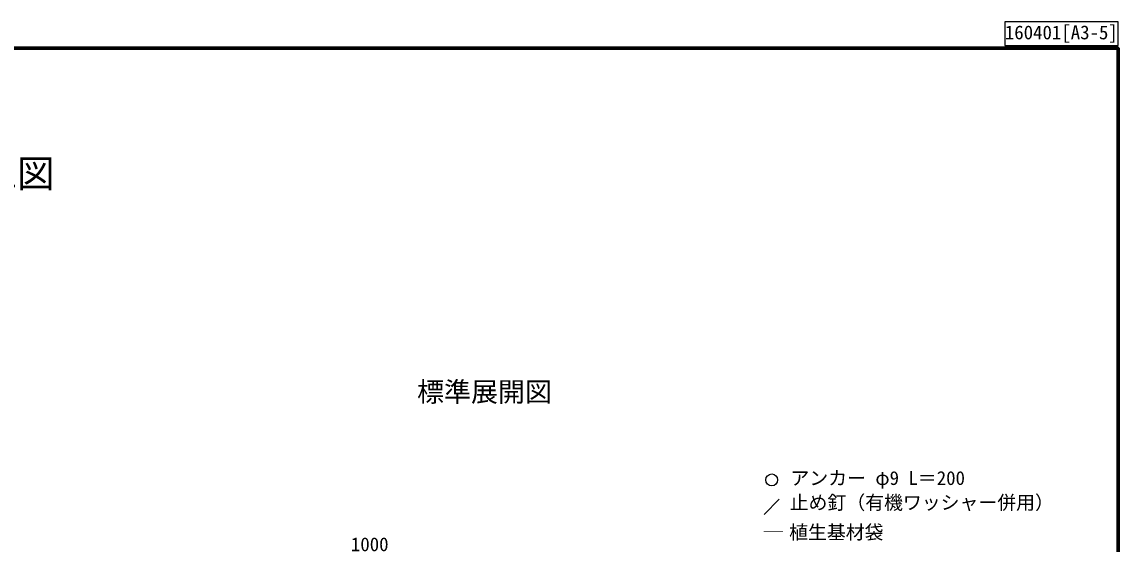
# Model space of a CAD drawing. Units: millimetres, scale not verified. Extents: x 200 to 8200, y 200 to 5838.
# Drawn here: x 4134 to 8200, y 3900 to 5838 of the extents above; entities that cross this region are included whole.
import ezdxf
from ezdxf.enums import TextEntityAlignment as Align

# ---------------------------------------------------------------- set-up
doc = ezdxf.new("R2010")
doc.units = ezdxf.units.MM
doc.header["$LTSCALE"] = 20
for name, color, linetype, lineweight in [('C-DOC', 3, 'Continuous', 25), ('C-STR-DIM', 1, 'Continuous', 13), ('C-STR-TXT', 7, 'Continuous', 25), ('C-TTL', 2, 'Continuous', 70)]:
    doc.layers.add(name, color=color, linetype=linetype, lineweight=lineweight)
doc.layers.add('C-TTL-TXT', color=7, linetype='Continuous')
doc.styles.add('ＭＳ ゴシック', font='')
doc.styles.get('ＭＳ ゴシック').set_extended_font_data('MS Gothic')

msp = doc.modelspace()

# ---------------------------------------------------------------- linework, layer by layer
at = {"layer": 'C-DOC'}
for p, q in [((8200, 5838), (7780, 5838)), ((7780, 5838), (7780, 5750)), ((8200, 5750), (8200, 5838)), ((7780, 5750), (8200, 5750))]:
    msp.add_line(p, q, dxfattribs=at)
at = {"layer": 'C-STR-TXT'}
msp.add_line((6886.79, 4010.03), (6943.36, 4066.6), dxfattribs=at)
msp.add_circle((6915.07, 4138.32), 22, dxfattribs=at)
at = {"layer": 'C-TTL'}
msp.add_lwpolyline([(200, 200), (8200, 200), (8200, 5740), (200, 5740)], close=True, dxfattribs=at)

# ---------------------------------------------------------------- texts
at = {"layer": 'C-DOC', "style": 'ＭＳ ゴシック'}
msp.add_text('160401[A3-5]', height=51.32, dxfattribs=at).set_placement((7780, 5758), align=Align.BOTTOM_LEFT)
at = {"layer": 'C-STR-DIM', "color": 7, "style": 'ＭＳ ゴシック'}
msp.add_text('1000', height=51.32, dxfattribs=at).set_placement((5354.09, 3858.3), align=Align.BOTTOM_LEFT)
at = {"layer": 'C-STR-TXT', "style": 'ＭＳ ゴシック'}
for s, p in [('アンカー φ9 L＝200', (6984.6, 4104.17)), ('止め釘（有機ワッシャー併用）', (6981.82, 4013.37)), ('植生基材袋', (6979.74, 3903.28))]:
    msp.add_text(s, height=51.32, dxfattribs=at).set_placement(p, align=Align.BOTTOM_LEFT)
at = {"layer": 'C-STR-TXT', "color": 3, "style": 'ＭＳ ゴシック', "width": 1.2}
msp.add_text('―', height=51.32, dxfattribs=at).set_placement((6879.45, 3904.58), align=Align.BOTTOM_LEFT)
at = {"layer": 'C-TTL-TXT', "color": 3, "style": 'ＭＳ ゴシック'}
msp.add_text('亀甲金網・ヤシ繊維ネット付植生基材マット工標準施工図', height=102.6, dxfattribs=at).set_placement((616.48, 5193.5), align=Align.BOTTOM_LEFT)
at = {"layer": 'C-TTL-TXT', "style": 'ＭＳ ゴシック'}
msp.add_text('標準展開図', height=73.31, dxfattribs=at).set_placement((5599.59, 4465.26), align=Align.MIDDLE_LEFT)

doc.saveas('drawing.dxf')
